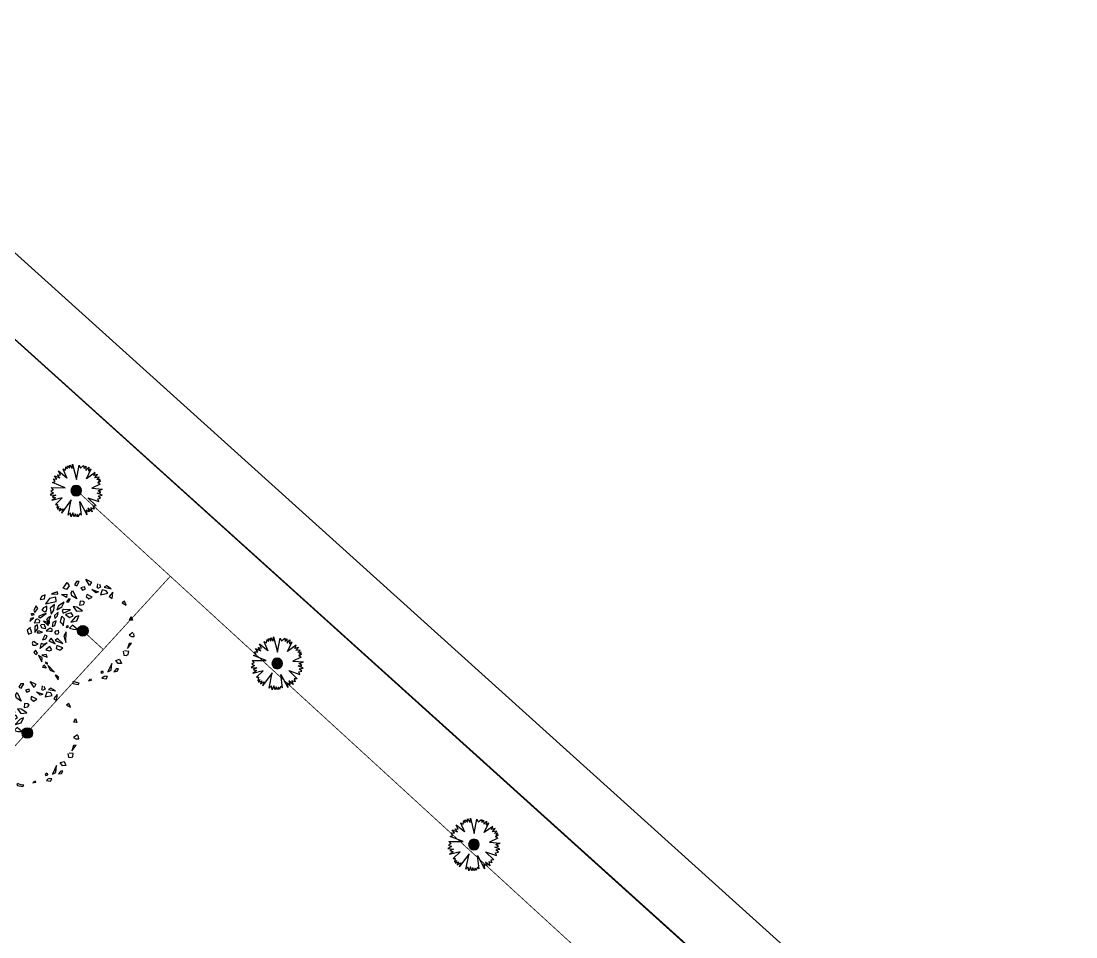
# Model space of a CAD drawing. Extents: x 671027 to 671614, y 802418 to 802669.
# Drawn here: x 671440.08 to 671480.02, y 802537.33 to 802572.02 of the extents above; entities that cross this region are included whole.
import ezdxf

# ---------------------------------------------------------------- set-up
doc = ezdxf.new("R2010")
doc.units = 0
for name, color, linetype in [('Bubbler 110', 1, 'Continuous'), ('Bubbler 60', 200, 'Continuous'), ('cicas', 8, 'Continuous'), ('korezia', 8, 'Continuous'), ('Pipe-Lateral-10 Bars-32mm', 7, 'Continuous'), ('ROAD BORDER', 7, 'Continuous'), ('Roads boundry', 7, 'Continuous')]:
    doc.layers.add(name, color=color, linetype=linetype)
doc.styles.get("Standard").update_dxf_attribs({"font": 'arial.ttf'})
doc.linetypes.add('32mm', pattern='A,0.5,-0.2,["32mm",Standard,S=0.1,R=0,X=-0.1,Y=-0.05],-0.5', length=1.2)

# ---------------------------------------------------------------- blocks, each defined once
blk = doc.blocks.new('TUJA ORIENTALIS')
at = {"layer": 'cicas', "color": 3}
for points in [[(-0.404, 0.804), (-0.404, 0.804), (-0.43, 0.702), (-0.528, 0.746), (-0.528, 0.746), (-0.528, 0.746), (-0.508, 0.632), (-0.638, 0.698), (-0.537, 0.521), (-0.656, 0.593), (-0.624, 0.48), (-0.779, 0.531)], [(-0.235, 0.869), (-0.16, 0.372), (-0.404, 0.804)], [(-0.235, 0.869), (-0.235, 0.869), (-0.148, 0.809), (-0.105, 0.908), (-0.105, 0.908), (-0.105, 0.908), (-0.043, 0.81), (0.01, 0.945), (0.052, 0.747), (0.093, 0.879), (0.145, 0.774), (0.226, 0.915)], [(0.385, 0.802), (0.189, 0.53), (0.226, 0.915)], [(0.385, 0.802), (0.385, 0.802), (0.394, 0.731), (0.514, 0.779), (0.476, 0.699), (0.566, 0.753), (0.536, 0.639), (0.633, 0.702), (0.581, 0.557), (0.717, 0.632), (0.717, 0.632), (0.717, 0.632)], [(-0.844, 0.363), (-0.495, 0.269), (-0.779, 0.531)], [(0.831, 0.408), (0.301, 0.221), (0.717, 0.632)], [(0.888, -0.057), (0.888, -0.057), (0.83, -0.015), (0.931, 0.066), (0.842, 0.073), (0.933, 0.124), (0.82, 0.154), (0.922, 0.208), (0.77, 0.234), (0.902, 0.316), (0.765, 0.321), (0.831, 0.408)], [(-0.844, 0.363), (-0.844, 0.363), (-0.78, 0.282), (-0.903, 0.238), (-0.821, 0.204), (-0.923, 0.184), (-0.826, 0.119), (-0.94, 0.101), (-0.804, 0.027), (-0.956, -0.007), (-0.956, -0.007), (-0.956, -0.007)], [(-0.956, -0.007), (-0.393, -0.069), (-0.393, -0.069)], [(-0.393, -0.069), (-0.882, -0.233), (-0.779, -0.264), (-0.856, -0.391), (-0.856, -0.391), (-0.856, -0.391), (-0.739, -0.387), (-0.821, -0.468), (-0.668, -0.448), (-0.771, -0.565), (-0.638, -0.53), (-0.69, -0.642)], [(0.642, -0.631), (0.312, -0.37), (0.503, -0.746)], [(0.888, -0.057), (0.407, -0.07), (0.908, -0.251)], [(0.642, -0.631), (0.642, -0.631), (0.633, -0.525), (0.74, -0.536), (0.74, -0.536), (0.74, -0.536), (0.685, -0.434), (0.829, -0.455), (0.676, -0.32), (0.812, -0.35), (0.746, -0.253), (0.908, -0.251)], [(-0.548, -0.766), (-0.371, -0.423), (-0.69, -0.642)], [(-0.106, -0.883), (-0.106, -0.883), (-0.162, -0.807), (-0.221, -0.907), (-0.212, -0.818), (-0.278, -0.899), (-0.289, -0.783), (-0.359, -0.874), (-0.359, -0.72), (-0.462, -0.837), (-0.444, -0.701), (-0.548, -0.766)], [(-0.106, -0.883), (-0.008, -0.563), (0.081, -0.939)], [(0.503, -0.746), (0.503, -0.746), (0.401, -0.718), (0.392, -0.826), (0.392, -0.826), (0.392, -0.826), (0.302, -0.752), (0.296, -0.898), (0.191, -0.723), (0.195, -0.862), (0.113, -0.779), (0.081, -0.939)]]:
    blk.add_lwpolyline(points, dxfattribs=at)
blk.add_circle((0, 0), 0.0493, dxfattribs=at)
blk = doc.blocks.new('korezya')
at = {"layer": 'korezia', "color": 3}
for p, q in [((1.08, 6.35), (0.94, 6.21)), ((1.68, 6.19), (1.08, 6.35)), ((-3.69, 5.17), (-3.86, 4.91)), ((-3.3, 5.2), (-3.69, 5.17)), ((-3.55, 4.95), (-3.3, 5.2)), ((-3.15, 4.18), (-2.59, 5.16)), ((-2.59, 5.16), (-3.01, 4.98)), ((-2.3, 5.96), (-2.49, 5.7)), ((-2.49, 5.7), (-2.15, 5.63)), ((-1.81, 5.84), (-2.3, 5.96)), ((-2.15, 5.63), (-2.13, 5.73)), ((-2.15, 5.63), (-2.15, 5.63)), ((-2.1, 5.65), (-1.81, 5.84)), ((-1.81, 5.26), (-2.04, 5.2)), ((-2.04, 5.2), (-2, 5.01)), ((-1.93, 5), (-1.73, 5.13)), ((-1.73, 5.13), (-1.81, 5.26)), ((0.94, 6.21), (1.25, 6.11)), ((1.25, 6.11), (1.49, 6.03)), ((1.49, 6.03), (1.49, 6.03)), ((1.56, 5.95), (1.74, 6.04)), ((1.74, 6.04), (1.68, 6.19)), ((3.44, 5.62), (3.35, 5.3)), ((3.35, 5.3), (3.66, 5.05)), ((3.35, 5.3), (3.73, 5.03)), ((3.73, 5.03), (3.44, 5.62)), ((-4.11, 3.75), (-4.29, 4.27)), ((-4.29, 4.27), (-3.88, 4.25)), ((-3.65, 3.86), (-4.11, 3.75)), ((-3.88, 4.25), (-3.65, 3.86)), ((-3.86, 4.91), (-3.61, 4.89)), ((-3.61, 4.89), (-3.55, 4.95)), ((-3.01, 4.98), (-3.15, 4.18)), ((3.66, 5.05), (3.66, 5.05)), ((3.79, 4.64), (4.25, 4.44)), ((4.47, 3.81), (3.79, 4.64)), ((4.25, 4.44), (4.47, 3.81)), ((4.73, 4.11), (5.13, 3.97)), ((4.98, 3.67), (4.73, 4.11)), ((5.13, 3.97), (4.98, 3.67)), ((5.14, 2.51), (4.52, 2.8)), ((4.52, 2.8), (4.63, 2.46)), ((4.56, 3.65), (4.53, 3.52)), ((4.53, 3.52), (4.66, 3.44)), ((4.8, 3.47), (4.56, 3.65)), ((4.66, 3.44), (4.66, 3.44)), ((4.72, 3.34), (4.8, 3.47)), ((5.21, 3.28), (5.12, 2.79)), ((5.12, 2.79), (5.54, 2.5)), ((5.54, 2.5), (5.21, 3.28)), ((3.4, 0.87), (2.51, 1.32)), ((2.51, 1.32), (3.09, 0.68)), ((2.93, 2.08), (2.56, 1.83)), ((2.56, 1.83), (3.24, 1.48)), ((3.34, 1.85), (2.93, 2.08)), ((3.24, 1.48), (3.34, 1.85)), ((4.14, 0.86), (3.45, 1.29)), ((3.45, 1.29), (3.86, 0.56)), ((4.21, 2.05), (3.87, 1.95)), ((3.87, 1.95), (4.09, 1.55)), ((4.09, 1.55), (4.59, 1.89)), ((4.59, 1.89), (4.21, 2.05)), ((4.63, 2.46), (5.14, 2.51)), ((5.85, 2.35), (5.64, 2.23)), ((5.64, 2.23), (5.84, 1.86)), ((5.84, 1.86), (6.08, 2.09)), ((6.08, 2.09), (5.85, 2.35)), ((-5.74, 1.16), (-6.09, 1.19)), ((-6.09, 1.19), (-6.06, 0.81)), ((-6.06, 0.81), (-6.06, 0.81)), ((-5.96, 0.7), (-5.47, 0.99)), ((-5.47, 0.99), (-5.74, 1.16)), ((2.13, 1.23), (2, -0.03)), ((2, -0.03), (2.32, 0.43)), ((2.32, 0.43), (2.13, 1.23)), ((2.98, 0.1), (2.9, -0.03)), ((3.26, 0.13), (2.98, 0.1)), ((3.09, 0.68), (3.4, 0.87)), ((3.42, -0.07), (3.26, 0.13)), ((3.86, 0.56), (3.82, 0.7)), ((3.86, 0.56), (4.14, 0.86)), ((4.51, 0.59), (4.32, 0.24)), ((4.32, 0.24), (4.56, 0.14)), ((4.84, 1.21), (4.38, 1.1)), ((4.9, 0.68), (4.51, 0.59)), ((4.56, 0.14), (4.9, 0.68)), ((5.74, 1.25), (5.47, 1.13)), ((5.47, 1.13), (5.72, 1.02)), ((5.72, 1.02), (5.97, 0.78)), ((6.11, 1.22), (5.74, 1.25)), ((5.97, 0.78), (5.97, 0.78)), ((6.02, 0.75), (6.16, 0.96)), ((6.16, 0.96), (6.11, 1.22)), ((-5.91, -1.25), (-6.03, -0.77)), ((-6.03, -0.77), (-5.67, -0.82)), ((-5.67, -0.82), (-5.91, -1.25)), ((2.31, -0.77), (2.08, -1.61)), ((2.35, -1.04), (2.31, -0.77)), ((2.63, -1.31), (2.35, -1.04)), ((2.9, -0.03), (2.89, -0.27)), ((2.89, -0.27), (3.04, -0.23)), ((3.03, -0.26), (3.25, -0.21)), ((3.04, -0.23), (3.04, -0.23)), ((3.28, -0.92), (3.09, -1.47)), ((3.25, -0.21), (3.42, -0.07)), ((3.62, -0.83), (3.28, -0.92)), ((3.68, -0.28), (3.63, -0.51)), ((3.63, -0.51), (3.88, -0.65)), ((3.93, -0.29), (3.68, -0.28)), ((3.88, -0.65), (4.36, -0.37)), ((4.36, -0.37), (3.93, -0.29)), ((4.86, -0.74), (4.41, -0.66)), ((4.41, -0.66), (4.52, -1.09)), ((4.52, -1.09), (4.94, -1.15)), ((5.12, -0.17), (4.82, -0.22)), ((4.82, -0.22), (4.98, -0.3)), ((5.02, -1.14), (4.86, -0.74)), ((4.94, -1.15), (4.94, -1.15)), ((4.98, -0.3), (5.16, -0.37)), ((5.46, -0.21), (5.12, -0.17)), ((5.16, -0.37), (5.18, -0.46)), ((5.18, -0.46), (5.19, -0.46)), ((5.33, -0.49), (5.46, -0.21)), ((5.74, -0.29), (5.35, -0.72)), ((5.35, -0.72), (5.36, -1.18)), ((5.36, -1.18), (5.67, -1)), ((5.67, -1), (5.74, -0.29)), ((6.5, -0.14), (6.09, -0.26)), ((6.09, -0.26), (6.22, -0.76)), ((6.21, -0.91), (6.64, -0.61)), ((6.22, -0.76), (6.22, -0.76)), ((6.64, -0.61), (6.5, -0.14)), ((0.58, -2.39), (-0.14, -2.4)), ((-0.14, -2.4), (0.48, -2.89)), ((0.92, -2.98), (0.58, -2.39)), ((1.02, -1.9), (1.2, -2.26)), ((1.2, -2.26), (1.89, -2.11)), ((2.19, -2.32), (1.26, -2.63)), ((2.08, -1.61), (2.33, -1.9)), ((2.25, -2.64), (2.19, -2.32)), ((2.33, -1.9), (2.39, -1.89)), ((2.39, -1.89), (2.63, -1.31)), ((2.87, -2.04), (2.76, -2.42)), ((2.76, -2.42), (2.85, -2.38)), ((2.85, -2.38), (3.24, -2.11)), ((3.21, -1.76), (2.87, -2.04)), ((3.09, -1.47), (3.51, -1.28)), ((3.24, -2.11), (3.21, -1.76)), ((3.61, -2.29), (3.25, -2.76)), ((3.68, -3.04), (3.61, -2.29)), ((4.97, -1.98), (4.2, -2.43)), ((4.2, -2.43), (4.6, -2.36)), ((4.6, -2.36), (5.16, -2.13)), ((5.16, -2.13), (4.97, -1.98)), ((5.08, -1.43), (5.05, -1.63)), ((5.05, -1.63), (5.23, -1.83)), ((5.08, -1.43), (5.11, -1.41)), ((5.74, -1.43), (5.08, -1.43)), ((5.23, -1.83), (5.23, -1.83)), ((5.3, -1.89), (5.55, -1.73)), ((5.55, -1.73), (5.63, -1.5)), ((5.63, -1.5), (5.74, -1.43)), ((5.7, -2.39), (5.93, -2.33)), ((5.7, -2.57), (5.7, -2.39)), ((6.25, -1.62), (5.71, -2.03)), ((5.71, -2.03), (6.08, -1.99)), ((5.93, -2.33), (5.96, -2.58)), ((6.08, -1.99), (6.25, -1.62)), ((-4.97, -2.95), (-5.43, -2.65)), ((-5.43, -2.65), (-5.26, -3.12)), ((-5.26, -3.12), (-4.97, -2.95)), ((-1.04, -3.74), (-1.46, -3.93)), ((-0.74, -4.05), (-1.04, -3.74)), ((-0.34, -3.12), (-0.49, -3.36)), ((-0.49, -3.36), (-0.33, -3.49)), ((0.13, -3.09), (-0.34, -3.12)), ((-0.33, -3.49), (-0.33, -3.49)), ((-0.33, -3.49), (-0.33, -3.49)), ((-0.33, -3.49), (0.03, -3.55)), ((0.03, -3.55), (0.13, -3.09)), ((0.48, -2.89), (0.92, -2.98)), ((1.37, -3.59), (1.2, -3.95)), ((1.26, -2.63), (2.05, -2.75)), ((1.67, -3.64), (1.37, -3.59)), ((1.41, -3.92), (1.67, -3.64)), ((2.28, -3.09), (1.95, -3.59)), ((1.95, -3.59), (2.66, -3.21)), ((2.05, -2.75), (2.25, -2.64)), ((2.91, -2.76), (2.28, -3.09)), ((2.66, -3.21), (2.91, -2.76)), ((2.91, -3.77), (2.88, -4.29)), ((4.19, -3.57), (2.91, -3.77)), ((3.25, -2.76), (3.12, -3.41)), ((3.12, -3.41), (3.68, -3.04)), ((3.67, -4.18), (4.19, -3.57)), ((4.09, -2.97), (4.05, -3.28)), ((4.05, -3.28), (4.17, -3.24)), ((4.14, -2.75), (4.09, -2.97)), ((4.34, -2.65), (4.14, -2.75)), ((4.17, -3.24), (4.46, -3.14)), ((4.68, -2.87), (4.34, -2.65)), ((4.46, -3.14), (4.68, -2.87)), ((5.53, -2.66), (5.16, -3.1)), ((5.16, -3.1), (5.32, -3.43)), ((5.32, -3.43), (5.65, -2.96)), ((5.65, -2.96), (5.53, -2.66)), ((5.96, -2.58), (5.7, -2.57)), ((-2.97, -4.99), (-3.79, -4.74)), ((-3.79, -4.74), (-3.27, -5.14)), ((-3.27, -5.14), (-2.97, -4.99)), ((-3.19, -4.55), (-2.73, -4.69)), ((-2.73, -4.69), (-2.48, -4.13)), ((-2.56, -5.05), (-2.22, -4.91)), ((-2.45, -5.42), (-2.56, -5.05)), ((-2.24, -4.48), (-1.91, -4.4)), ((-1.49, -4.84), (-2.24, -4.48)), ((-2.22, -4.91), (-2.16, -5.09)), ((-1.91, -4.4), (-1.49, -4.84)), ((-1.46, -3.93), (-0.88, -4.31)), ((-0.88, -4.31), (-0.74, -4.05)), ((-0.36, -4.87), (-0.69, -4.96)), ((-0.69, -4.96), (-0.66, -5.23)), ((-0.2, -5.15), (-0.36, -4.87)), ((3.39, -4.71), (2.63, -4.61)), ((2.63, -4.61), (2.63, -4.89)), ((2.63, -4.89), (3.39, -4.71)), ((2.88, -4.29), (3.67, -4.18)), ((4.24, -4.21), (4.14, -4.68)), ((4.14, -4.68), (4.61, -4.5)), ((4.8, -4.15), (4.24, -4.21)), ((4.61, -4.5), (4.8, -4.15)), ((-2.2, -5.16), (-2.27, -5.47)), ((-2.27, -5.47), (-2.27, -5.47)), ((-2.16, -5.09), (-2.2, -5.16)), ((-1.51, -5.73), (-1.25, -5.35)), ((-0.85, -6.12), (-1.51, -5.73)), ((-1.25, -5.35), (-0.85, -6.12)), ((-0.66, -5.23), (-0.2, -5.15))]:
    blk.add_line(p, q, dxfattribs=at)
at = {"layer": 'korezia', "color": 6}
for p, q in [((-0.18, 6.02), (-0.55, 5.97)), ((-0.55, 5.97), (-0.51, 5.81)), ((-0.4, 5.84), (-0.18, 6.02)), ((-5.15, 2.55), (-5.7, 1.95)), ((-5.39, 1.96), (-5.15, 2.55)), ((-5.19, 3.28), (-5.27, 2.91)), ((-5.27, 2.91), (-4.79, 2.81)), ((-4.91, 3.37), (-5.19, 3.28)), ((-4.66, 3.3), (-4.91, 3.37)), ((-4.79, 2.81), (-4.79, 2.81)), ((-4.63, 2.83), (-4.66, 3.3)), ((-5.7, 1.95), (-5.39, 1.96)), ((4.38, 1.1), (5.27, 1.71)), ((5.27, 1.71), (5.07, 1.07)), ((0.15, 0.08), (0, 0)), ((0.16, -0.09), (0.25, 0.04)), ((5.07, 1.07), (4.84, 1.21)), ((0, 0), (0.16, -0.09)), ((0.62, -1.26), (0.31, -1.84)), ((0.62, -0.22), (1.17, -0.76)), ((1.1, -0.28), (0.62, -0.22)), ((1.35, -1.14), (0.62, -1.26)), ((0.73, -1.74), (1.35, -1.14)), ((1.55, -0.43), (1.1, -0.28)), ((1.17, -0.76), (1.55, -0.43)), ((1.71, -0.58), (1.69, -0.68)), ((1.69, -0.68), (1.73, -0.77)), ((1.9, -0.55), (1.71, -0.58)), ((1.8, -0.74), (1.96, -0.66)), ((1.96, -0.66), (1.9, -0.55)), ((3.51, -1.28), (3.62, -0.83)), ((3.92, -1.24), (3.87, -1.46)), ((4.04, -1.19), (3.92, -1.24)), ((4, -1.38), (4.04, -1.19)), ((4.2, -1.44), (4.08, -0.96)), ((4.08, -0.96), (4.64, -1.6)), ((0.31, -1.84), (0.73, -1.74)), ((1.45, -1.73), (1.02, -1.9)), ((1.89, -2.11), (1.45, -1.73)), ((3.79, -1.89), (3.66, -2.1)), ((3.66, -2.1), (3.81, -1.98)), ((3.96, -1.6), (3.79, -1.89)), ((3.81, -1.98), (4.01, -1.89)), ((3.87, -1.46), (3.96, -1.6)), ((4.23, -1.72), (4, -1.38)), ((4.01, -1.89), (4.23, -1.72)), ((4.64, -1.6), (4.2, -1.44)), ((4.64, -1.6), (4.64, -1.6)), ((4.64, -1.6), (4.64, -1.6)), ((-3.83, -3.58), (-3.95, -4.31)), ((-3.5, -3.85), (-3.83, -3.58)), ((-3.95, -4.31), (-3.5, -3.85)), ((-2.48, -4.13), (-3.34, -4.24)), ((-3.34, -4.24), (-3.19, -4.55)), ((0.83, -4.93), (0.4, -3.86)), ((0.4, -3.86), (0.95, -4.28)), ((1.03, -4.65), (0.83, -4.93)), ((0.95, -4.28), (1.03, -4.65)), ((1.2, -3.95), (1.41, -3.92)), ((1.53, -4.53), (1.62, -4.13)), ((2.2, -4.55), (1.53, -4.53)), ((1.62, -4.13), (2.2, -4.55)), ((0.28, -5.42), (-0.06, -5.92)), ((-0.06, -5.92), (0.28, -5.95)), ((0.55, -5.57), (0.28, -5.42)), ((0.28, -5.95), (0.55, -5.57)), ((1.2, -5.52), (1.55, -5.09)), ((1.39, -5.92), (1.2, -5.52)), ((1.91, -5.28), (1.39, -5.92)), ((1.55, -5.09), (1.91, -5.28))]:
    blk.add_line(p, q, dxfattribs=at)
blk = doc.blocks.new('Bubbler 110')
at = {"layer": 'Bubbler 110'}
h = blk.add_hatch(color=1, dxfattribs=at)
h.dxf.hatch_style = 1
h.paths.add_polyline_path([(-0.2, 0, 1), (0.2, 0, 1)])
at = {"layer": 'Bubbler 110', "color": 7}
blk.add_circle((0, 0), 0.2, dxfattribs=at)
blk = doc.blocks.new('Bubbler 60')
at = {"layer": 'Bubbler 60'}
h = blk.add_hatch(color=200, dxfattribs=at)
h.dxf.hatch_style = 1
h.paths.add_polyline_path([(0.2, 0, 1), (-0.2, 0, 1)])
at = {"layer": 'Bubbler 60', "color": 7}
blk.add_circle((0, 0), 0.2, dxfattribs=at)

msp = doc.modelspace()

# ---------------------------------------------------------------- linework, layer by layer
at = {"layer": 'Pipe-Lateral-10 Bars-32mm', "color": 5, "linetype": '32mm', "const_width": 0.03}
msp.add_lwpolyline([(671442.14, 802554.279), (671471.697, 802527.215, -0.168901), (671476.413, 802518.473, -0.056246), (671476.903, 802508.21, -0.183933), (671472.813, 802499.256, 0.213478)], format="xyb", dxfattribs=at)
for points in [[(671439.393, 802544.07), (671445.73, 802550.992)], [(671442.417, 802548.926), (671443.19, 802548.218)]]:
    msp.add_lwpolyline(points, dxfattribs=at)
at = {"layer": 'ROAD BORDER', "color": 0}
msp.add_line((671473.39, 802532.998), (671400.939, 802598.295), dxfattribs=at)
msp.add_line((671473.39, 802532.998), (671400.939, 802598.295), dxfattribs=at)
at = {"layer": 'ROAD BORDER'}
msp.add_line((671399.311, 802596.501), (671471.752, 802531.192), dxfattribs=at)
at = {"layer": 'Roads boundry'}
for p, q in [((671473.39, 802532.998), (671400.939, 802598.295)), ((671473.39, 802532.998), (671400.939, 802598.295)), ((671473.39, 802532.998), (671400.939, 802598.295)), ((671473.39, 802532.998), (671400.939, 802598.295)), ((671399.311, 802596.501), (671471.752, 802531.192)), ((671399.311, 802596.5), (671471.752, 802531.192))]:
    msp.add_line(p, q, dxfattribs=at)
at = {"layer": 'Roads boundry', "color": 3}
msp.add_lwpolyline([(671248.591, 802451.988, -0.061033), (671300.237, 802580.059, -0.480427), (671399.317, 802596.5), (671471.758, 802531.196, -0.720128), (671452.819, 802487.724, 0.224449), (671290.835, 802427.96, -0.764766), (671248.569, 802451.907)], format="xyb", close=True, dxfattribs=at)

# ---------------------------------------------------------------- block references
at = {"layer": 'Bubbler 110', "extrusion": (0, 0, -1), "rotation": 261.8335702853012}
for p in [(-671442.167, 802554.234), (-671449.779, 802547.689), (-671457.227, 802540.829)]:
    msp.add_blockref('Bubbler 110', p, dxfattribs=at)
at = {"layer": 'Bubbler 60', "rotation": 184.7315889616298}
for p in [(671442.417, 802548.926), (671440.314, 802545.055)]:
    msp.add_blockref('Bubbler 60', p, dxfattribs=at)
at = {"layer": 'cicas', "lineweight": 40, "extrusion": (0, 0, -1), "xscale": 1.059197437387116, "yscale": 1.059197437387116, "zscale": -1.059197437387116, "rotation": 261.8335702853012}
for p in [(-671442.167, 802554.234), (-671449.779, 802547.689), (-671457.227, 802540.829)]:
    msp.add_blockref('TUJA ORIENTALIS', p, dxfattribs=at)
at = {"layer": 'korezia', "linetype": 'ByBlock', "xscale": 0.3161178474028715, "yscale": 0.3161178474028715, "zscale": 0.3161178474028715, "rotation": 184.7315889616298}
for p in [(671442.417, 802548.926), (671440.314, 802545.055)]:
    msp.add_blockref('korezya', p, dxfattribs=at)

doc.saveas('drawing.dxf')
